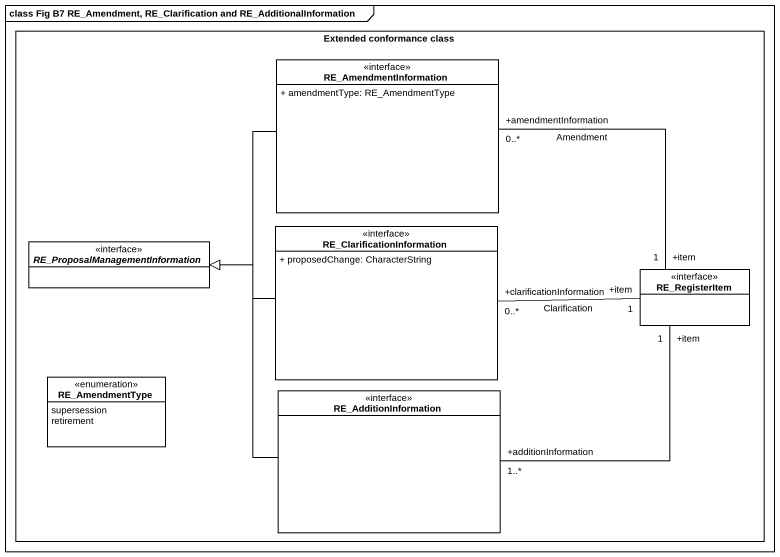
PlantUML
@startuml
mainframe class Fig B7 RE_Amendment, RE_Clarification and RE_AdditionalInformation
hide circle
hide empty members
skinparam classAttributeIconSize 0
rectangle "Extended conformance class" as Extended_conformance_class {
  class RE_AmendmentInformation <<interface>> #FFFFFF {
    + amendmentType: RE_AmendmentType
  }
  abstract class "RE_ProposalManagementInformation" as RE_ProposalManagementInforma <<interface>> #FFFFFF
  class RE_ClarificationInformation <<interface>> #FFFFFF {
    + proposedChange: CharacterString
  }
  class RE_RegisterItem <<interface>> #FFFFFF
  enum RE_AmendmentType #FFFFFF {
    supersession
    retirement
  }
  class RE_AdditionInformation <<interface>> #FFFFFF
}
RE_AmendmentInformation -left-|> RE_ProposalManagementInforma
RE_ClarificationInformation -left-|> RE_ProposalManagementInforma
RE_RegisterItem "+item\n1" -left- "+amendmentInformation\n0..*" RE_AmendmentInformation : Amendment
RE_RegisterItem "+item\n1" -left- "+clarificationInformation\n0..*" RE_ClarificationInformation : Clarification
RE_RegisterItem "+item\n1" -left- "+additionInformation\n1..*" RE_AdditionInformation
RE_AdditionInformation -up-|> RE_ProposalManagementInforma
@enduml
